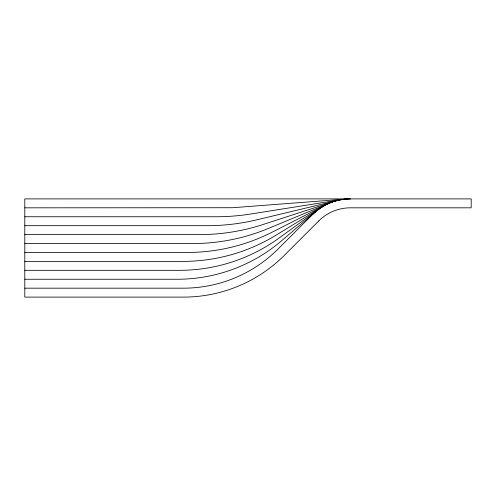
<?xml version="1.0" encoding="UTF-8"?>
<svg xmlns="http://www.w3.org/2000/svg" width="496" height="496" viewBox="0 0 496 496"><rect width="100%" height="100%" fill="white"/><g stroke="black" fill="none" stroke-linecap="round" stroke-linejoin="round"><path stroke-width="0.74" d="M312.486 214.588A53.568 53.568 0 0 1 350.368 198.896C336.325 198.84 322.381 204.619 312.486 214.588L278.126 248.955A133.92 133.92 0 0 1 183.427 288.176L24.8 288.176M315.58 211.73L281.61 240.746A160.704 160.704 0 0 1 177.239 279.248L24.8 279.248M318.878 209.126L279.248 237.925A169.632 169.632 0 0 1 179.54 270.32L24.8 270.32M322.375 206.789L276.216 235.079A178.56 178.56 0 0 1 182.919 261.392L24.8 261.392M326.046 204.736L272.478 232.029A187.488 187.488 0 0 1 187.364 252.464L24.8 252.464M329.865 202.976L268.038 228.588A196.416 196.416 0 0 1 192.876 243.536L24.8 243.536M333.814 201.519L262.905 224.558A205.344 205.344 0 0 1 199.454 234.608L24.8 234.608M337.863 200.378L257.126 219.759A214.266 214.266 0 0 1 207.105 225.68L24.8 225.68M341.986 199.553L250.765 214.005A223.194 223.194 0 0 1 215.847 216.752L24.8 216.752M346.165 199.063L232.537 207.725L24.8 207.824M318.804 220.9L284.437 255.266A142.848 142.848 0 0 1 183.427 297.104L24.8 297.104L24.8 198.896L471.194 198.896L471.194 207.824L350.368 207.824A44.64 44.64 0 0 0 318.804 220.9"/></g></svg>
